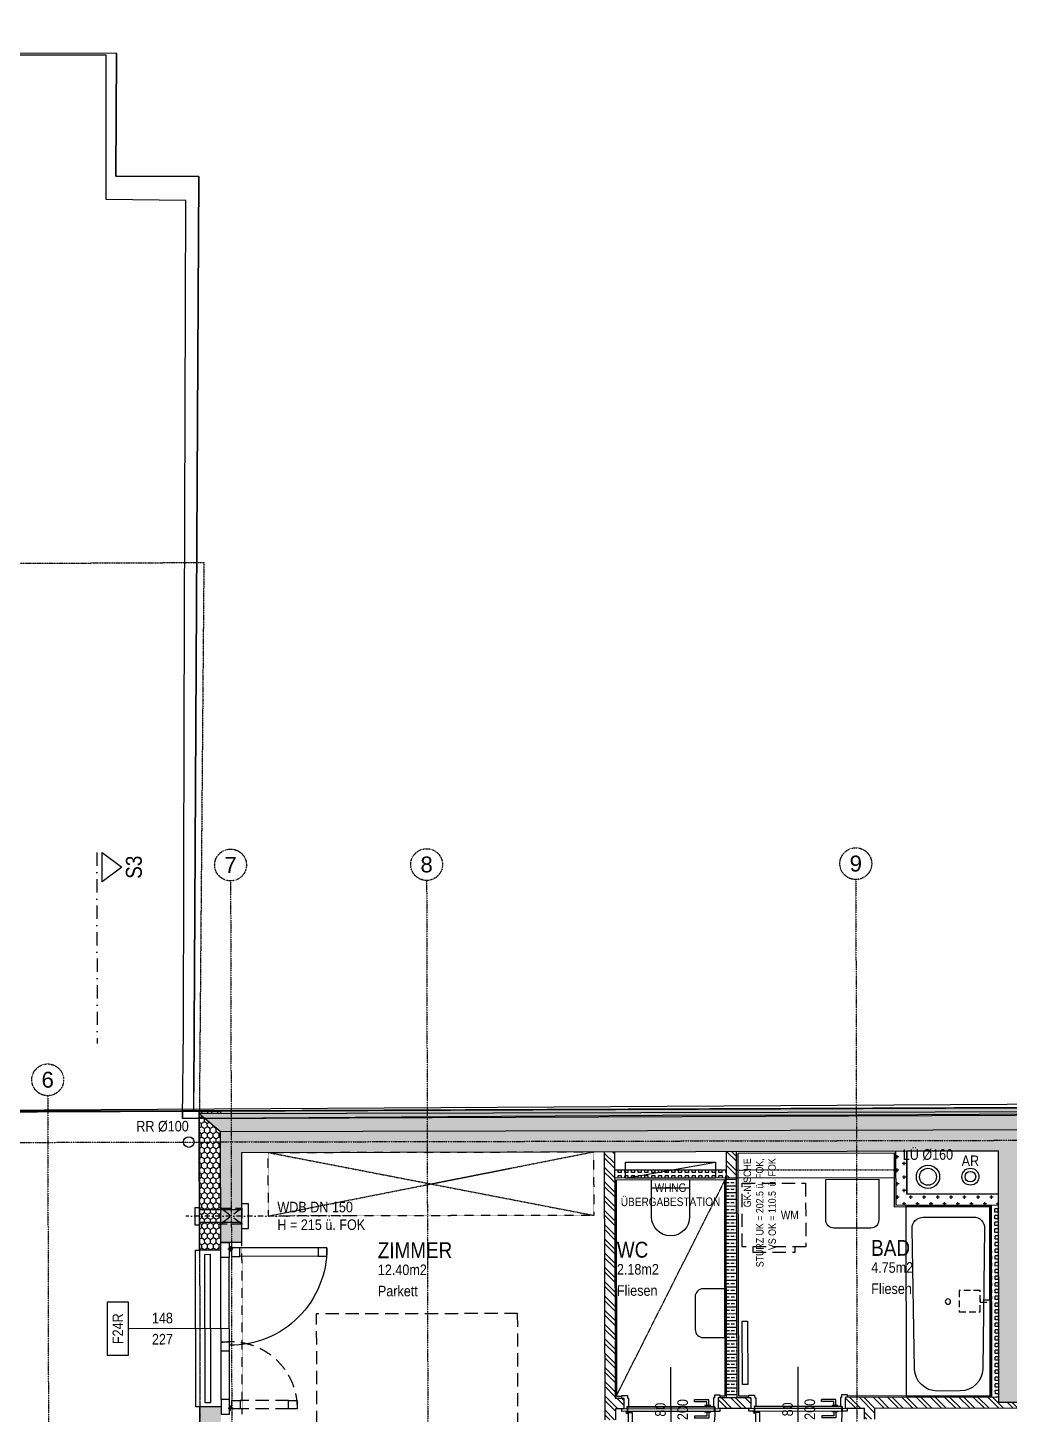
# Model space of a CAD drawing. Header units: millimetres. Extents: x -378801 to -302223, y -36469 to 154078.
# Drawn here: x -321256 to -311994, y 17063 to 30148 of the extents above; entities that cross this region are included whole.
import ezdxf
from ezdxf.enums import TextEntityAlignment as Align

# ---------------------------------------------------------------- set-up
doc = ezdxf.new("R2010")
doc.units = ezdxf.units.MM
for name, pattern in [('DASHDOT', [1, 0.5, -0.25, 0, -0.25]), ('HIDDEN', [0.375, 0.25, -0.125]), ('HIDDEN2', [0.1875, 0.125, -0.0625]), ('STRICHLINIE', [0.75, 0.5, -0.25]), ('STRICHPUNKT', [1, 0.5, -0.25, 0, -0.25]), ('STRICHPUNKTX2', [2, 1, -0.5, 0, -0.5])]:
    doc.linetypes.add(name, pattern=pattern)
for name, color, linetype in [('00_HLP---------M0', 6, 'Continuous'), ('00_HLP-G00-L01-M0', 6, 'Continuous'), ('01-ANS-G00-L01-M0', 8, 'Continuous'), ('01-BFL-G00-L01-M0', 10, 'Continuous'), ('01-SCH-G00-L01-M0', 8, 'STRICHPUNKTX2'), ('01-TXT---------M0', 1, 'Continuous'), ('01-TXT---------PP', 1, 'Continuous'), ('01-TXT-G00-L01-M0', 1, 'Continuous'), ('02-ABB-G00-L01-M0', 50, 'Continuous'), ('02-ANS-G00-L01-M0', 8, 'Continuous'), ('02-AXO-G00-L01-M0', 8, 'STRICHPUNKT'), ('02-FIL-G00-L01-LILA', 223, 'Continuous'), ('02-FIL-G00-L01-ORANGE', 40, 'Continuous'), ('02-FIL-G00-L01-STB', 8, 'Continuous'), ('02-FLI-G00-L01-M0', 141, 'Continuous'), ('02-HID-G00-L01-M0', 8, 'HIDDEN2'), ('02-TWA---------M0', 4, 'Continuous'), ('02-TWA-G00-L01-M0', 4, 'Continuous'), ('02-TWB-G00-L01-M0', 5, 'Continuous'), ('02-WDA---------M0', 8, 'Continuous'), ('02-WDA-G00-L01-M0', 8, 'Continuous'), ('02-ZWA---------M0', 2, 'Continuous'), ('02-ZWA-G00-L01-M0', 2, 'Continuous'), ('03-ANS-G00-L01-M0', 8, 'Continuous'), ('03-HID-G00-L01-M0', 8, 'HIDDEN2'), ('03-SYM-G00-L01-M0', 8, 'Continuous'), ('04-HLP---------M0', 8, 'HIDDEN2'), ('04-STO---------M0', 1, 'Continuous'), ('04-SYM---------EP', 8, 'Continuous'), ('04-SYM-G00-L01-EP', 8, 'Continuous'), ('04-TXT---------EP', 8, 'Continuous'), ('04-TXT-G00-L01-M0', 8, 'Continuous'), ('04-TXT-G00-L01-POS', 8, 'Continuous'), ('05-STO--------M0', 1, 'Continuous'), ('05-SYM---------M0', 8, 'Continuous'), ('05-SYM--------M0', 8, 'Continuous'), ('05-SYM-G00-L01-M0', 8, 'Continuous'), ('05-TXT---------PP', 8, 'Continuous'), ('05-TXT--------M0', 8, 'Continuous'), ('05-TXT-G00-L01-M0', 8, 'Continuous'), ('07-SAN---------M0', 8, 'Continuous'), ('07-SAN-G00-L01-FBHZG-EVERT', 8, 'Continuous'), ('07-SAN-G00-L01-M0', 8, 'Continuous'), ('07-SYM-G00-L01-M0', 8, 'STRICHPUNKT'), ('07-TXT---------M0', 8, 'Continuous'), ('07_MOB-G00-L01-M0', 6, 'HIDDEN2')]:
    doc.layers.add(name, color=color, linetype=linetype)
doc.layers.add('09-VER-G00-L01-DÄMMUNG', color=3, linetype='Continuous', plot=False)
doc.layers.add('09-VER-G00-L01-GEBÄUDE', color=5, linetype='Continuous', plot=False)
doc.layers.add('09-VER-G00-L01-GRUNDSTÜCKSGRENZE', color=161, linetype='Continuous', lineweight=25)
doc.styles.add('ARIAL', font='arial.ttf', dxfattribs={"width": 0.85})
doc.styles.get("Standard").update_dxf_attribs({"font": 'arial.ttf'})
pattern_1 = [(0.26447, (-337081.752, 30520.496), (47.497575, 27.715835), [31.75, -63.5]), (120.26447, (-337081.752, 30520.496), (-47.751405, 27.27619), [31.75, -63.5]), (60.26447, (-337081.752, 30520.496), (-0.25383, 54.992024), [-63.5, 31.75])]
pattern_2 = [(90.122164, (-392171.63, -40382.8), (-31.749928, -0.067696), [31.75, -31.75]), (180.122164, (-392171.63, -40382.8), (0.067696, -31.749928), [31.75, -31.75])]
pattern_3 = [(135.12216, (-392171.63, -40382.8), (-67.20816, -67.49537), []), (135.12216, (-392171.72, -40337.9), (-67.20816, -67.49537), [])]
pattern_4 = [(90.122164, (-277267.837, 4862.295), (-27.597781, 47.566265), [31.75, -63.5]), (210.122164, (-277267.837, 4862.295), (-27.394703, -47.683512), [31.75, -63.5]), (150.122164, (-277267.837, 4862.295), (-54.992485, -0.117247), [-63.5, 31.75])]

# ---------------------------------------------------------------- blocks, each defined once
blk = doc.blocks.new('01-SQM')
at = {"layer": '01-TXT---------M0', "color": 1, "style": 'ARIAL', "width": 0.85}
blk.add_attdef('ROOM', (0, 0), '', height=0.15, dxfattribs=at)
blk.add_attdef('AREA', text='', height=0.1, dxfattribs=at).set_placement((0, -0.06), align=Align.TOP_LEFT)
at = {"layer": '01-TXT---------PP', "color": 1, "style": 'ARIAL', "width": 0.85}
blk.add_attdef('NR', text='', height=0.15, dxfattribs=at).set_placement((-0.117, 0), align=Align.RIGHT)
blk.add_attdef('FLOOR', text='', height=0.1, dxfattribs=at).set_placement((0, -0.26), align=Align.TOP_LEFT)
blk = doc.blocks.new('05-TXT')
at = {"layer": '05-TXT--------M0'}
blk.add_line((-0.4, 0), (0.4, 0), dxfattribs=at)
at = {"layer": '05-TXT--------M0', "color": 8, "style": 'ARIAL', "width": 0.85}
blk.add_attdef('BREITE', text='', height=0.1, dxfattribs=at).set_placement((0, 0.05), align=Align.CENTER)
blk.add_attdef('HÖHE', text='', height=0.1, rotation=360, dxfattribs=at).set_placement((0, -0.06), align=Align.TOP_CENTER)
blk = doc.blocks.new('Fenster Doppelt 196')
at = {"layer": '02-WDA---------M0'}
for points in [[(-1.55, -0.2), (-1.55, -0.4)], [(-0.07, -0.2), (-0.07, -0.4)]]:
    blk.add_lwpolyline(points, dxfattribs=at)
at = {"layer": '04-HLP---------M0', "linetype": 'Continuous'}
for points in [[(-0.13, 0.72), (-0.13, 0.8), (-0.05, 0.8), (-0.05, 0.72)], [(-0.13, -0.1), (-0.13, -0.02), (-0.05, -0.02), (-0.05, -0.1)]]:
    blk.add_lwpolyline(points, close=True, dxfattribs=at)
for points in [[(-0.13, 0.72), (-0.13, -0.02)], [(-0.05, 0.72), (-0.05, -0.02)]]:
    blk.add_lwpolyline(points, dxfattribs=at)
at = {"layer": '04-HLP---------M0'}
for points in [[(-1.49, 0.437), (-1.49, 0.517), (-1.57, 0.517), (-1.57, 0.437)], [(-1.49, -0.1), (-1.49, -0.02), (-1.57, -0.02), (-1.57, -0.1)]]:
    blk.add_lwpolyline(points, close=True, dxfattribs=at)
for points in [[(-1.57, 0.437), (-1.57, -0.02)], [(-1.49, 0.437), (-1.49, -0.02)], [(-1.586, -0.11), (-1.536, -0.11)], [(-1.561, -0.135), (-1.561, -0.085)], [(-0.034, -0.11), (-0.084, -0.11)], [(-0.059, -0.135), (-0.059, -0.085)]]:
    blk.add_lwpolyline(points, dxfattribs=at)
at = {"layer": '04-HLP---------M0', "linetype": 'Continuous'}
blk.add_arc((-0.059, -0.11), 0.91, 89.5354, 180.5162, dxfattribs=at)
at = {"layer": '04-HLP---------M0'}
blk.add_arc((-1.561, -0.11), 0.627, 351.7537, 90.8218, dxfattribs=at)
at = {"layer": '04-STO---------M0'}
for points in [[(-1.48, -0.2), (-1.62, -0.2), (-1.62, -0.12), (-1.48, -0.12)], [(-0.94, -0.2), (-1.02, -0.2), (-1.02, -0.12), (-0.94, -0.12)], [(-0.14, -0.2), (0, -0.2), (0, -0.12), (-0.14, -0.12)]]:
    blk.add_lwpolyline(points, close=True, dxfattribs=at)
at = {"layer": '04-SYM---------EP'}
for p, q in [((-1.48, -0.12), (-0.14, -0.12)), ((-1.48, -0.2), (-0.14, -0.2))]:
    blk.add_line(p, q, dxfattribs=at)
blk = doc.blocks.new('04-TXT')
blk.add_line((0, 0), (0.953, 0))
at = {"layer": '04-TXT---------EP', "color": 8, "style": 'ARIAL', "width": 0.85}
blk.add_attdef('WIDTH', text='', height=0.1, dxfattribs=at).set_placement((0.632, 0.05), align=Align.CENTER)
blk.add_attdef('HEIGHT', text='', height=0.1, dxfattribs=at).set_placement((0.632, -0.05), align=Align.TOP_CENTER)
blk = doc.blocks.new('03-rar')
blk.add_circle((0, 0), 0.05)
at = {"layer": '01-TXT---------M0', "color": 8, "style": 'ARIAL', "width": 0.85}
blk.add_attdef('RR', text='', height=0.1, dxfattribs=at).set_placement((0, 0.1), align=Align.CENTER)
blk = doc.blocks.new('BETT')
for points in [[(0, 0.95), (-0.4, 0.95), (-0.4, 1.35), (0, 1.35)], [(0, -1.35), (-0.4, -1.35), (-0.4, -0.95), (0, -0.95)]]:
    blk.add_lwpolyline(points, close=True)
at = {"flags": 128}
blk.add_lwpolyline([(-2.1, 0.95), (-2.1, -0.95), (0, -0.95), (0, 0.95)], close=True, dxfattribs=at)
for points in [[(-0.5, 0.85), (-0.5, -0.85)], [(-0.4, 0.75), (-0.15, 0.75), (-0.15, 0.15), (-0.4, 0.15)], [(-0.4, -0.75), (-0.15, -0.75), (-0.15, -0.15), (-0.4, -0.15)]]:
    blk.add_lwpolyline(points)
blk = doc.blocks.new('07-WT60')
blk.add_lwpolyline([(-0.015, 0.25), (-0.4, 0.25, 0.414214), (-0.475, 0.175), (-0.475, -0.175, 0.414214), (-0.4, -0.25), (-0.015, -0.25)], format="xyb", close=True)
blk = doc.blocks.new('07-WM')
at = {"linetype": 'HIDDEN', "ltscale": 0.5}
blk.add_lwpolyline([(0.05, -0.05), (0.05, -0.65), (0.65, -0.65), (0.65, -0.05)], close=True, dxfattribs=at)
blk.add_lwpolyline([(0.65, -0.15), (0.7, -0.15), (0.7, -0.55), (0.65, -0.55)], dxfattribs=at)
blk = doc.blocks.new('07-WC')
blk.add_lwpolyline([(-0.015, -0.18), (-0.365, -0.18, -1), (-0.365, 0.18, 0), (-0.015, 0.18), (-0.015, -0.18)], format="xyb", close=True)
blk.add_lwpolyline([(-0.095, -0.18), (-0.095, 0.18)])
blk = doc.blocks.new('07-WT-WC')
blk.add_lwpolyline([(1.005, -0.015), (1.005, -0.22, -0.414214), (0.93, -0.295), (0.62, -0.295, -0.414214), (0.545, -0.22), (0.545, -0.015)], format="xyb", close=True)
blk = doc.blocks.new('07-Badewanne')
blk.add_lwpolyline([(0, -0.8), (-1.8, -0.8), (-1.8, 0), (0, 0)], close=True)
at = {"linetype": 'HIDDEN2', "ltscale": 0.5}
for points in [[(-0.89, 0), (-0.89, -0.1), (-0.91, -0.1), (-0.91, 0)], [(-0.8, -0.1), (-0.8, -0.1), (-0.8, -0.3), (-1, -0.3), (-1, -0.1)]]:
    blk.add_lwpolyline(points, close=True, dxfattribs=at)
blk.add_lwpolyline([(-0.106, -0.637), (-0.106, -0.163, 0.418658), (-0.213, -0.058), (-1.539, -0.079, 0.409076), (-1.747, -0.291), (-1.747, -0.509, 0.409783), (-1.539, -0.721), (-0.213, -0.742, 0.419369), (-0.106, -0.637)], format="xyb", close=True)
blk.add_circle((-0.903, -0.405), 0.025)
blk = doc.blocks.new('TÜR-80_10er-WAND')
at = {"layer": '00_HLP---------M0'}
blk.add_lwpolyline([(0.411, -0.025), (-0.411, -0.025), (-0.411, -0.025), (-0.411, 0.017), (0.411, 0.017)], close=True, dxfattribs=at)
for points in [[(0.4, 0.017), (-0.4, 0.017)], [(-0.375, 0.017), (-0.375, 0.027), (-0.32, 0.027), (-0.32, 0.017)], [(-0.357, 0.027), (-0.357, 0.083), (-0.222, 0.083)], [(-0.337, 0.027), (-0.337, 0.063), (-0.222, 0.063)], [(-0.222, 0.063), (-0.222, 0.083)], [(-0.375, -0.025), (-0.375, -0.035), (-0.32, -0.035), (-0.32, -0.025)], [(-0.357, -0.035), (-0.357, -0.091), (-0.222, -0.091)], [(-0.337, -0.035), (-0.337, -0.071), (-0.222, -0.071)], [(-0.222, -0.071), (-0.222, -0.091)]]:
    blk.add_lwpolyline(points, dxfattribs=at)
at = {"layer": '02-ZWA---------M0'}
for points in [[(-0.445, 0.1), (-0.445, 0)], [(0.445, 0.1), (0.445, 0)]]:
    blk.add_lwpolyline(points, dxfattribs=at)
at = {"layer": '05-STO--------M0'}
for points in [[(-0.465, 0.1), (-0.465, 0.125), (-0.41, 0.125), (-0.41, 0.1), (-0.4, 0.1), (-0.4, 0.017), (-0.415, 0.017), (-0.415, -0.025), (-0.465, -0.025), (-0.465, 0)], [(0.465, 0.1), (0.465, 0.125), (0.41, 0.125), (0.41, 0.1), (0.4, 0.1), (0.4, 0.017), (0.415, 0.017), (0.415, -0.025), (0.465, -0.025), (0.465, 0)]]:
    blk.add_lwpolyline(points, dxfattribs=at)
at = {"layer": '05-SYM---------M0'}
for points in [[(0.352, -0.808), (0.296, -0.808), (0.296, -0.673)], [(0.316, -0.673), (0.296, -0.673)], [(0.352, -0.788), (0.316, -0.788), (0.316, -0.673)], [(0.362, -0.826), (0.352, -0.826), (0.352, -0.771), (0.362, -0.771)], [(0.404, -0.826), (0.414, -0.826), (0.414, -0.771), (0.404, -0.771)], [(0.414, -0.808), (0.47, -0.808), (0.47, -0.673)], [(0.414, -0.788), (0.45, -0.788), (0.45, -0.673)], [(0.45, -0.673), (0.47, -0.673)]]:
    blk.add_lwpolyline(points, dxfattribs=at)
at = {"layer": '05-SYM--------M0'}
blk.add_lwpolyline([(0.404, -0.039), (0.404, -0.862), (0.404, -0.862), (0.362, -0.862), (0.362, -0.039)], close=True, dxfattribs=at)
for points in [[(0.41, -0.036), (0.42, -0.036)], [(0.415, -0.031), (0.415, -0.041)]]:
    blk.add_lwpolyline(points, dxfattribs=at)
blk.add_circle((0.415, -0.036), 0.01, dxfattribs=at)
blk.add_arc((0.415, -0.036), 0.828, 176.3309, 266.3309, dxfattribs=at)
blk = doc.blocks.new('WANDLÜFER')
at = {"layer": '02-TWA---------M0', "linetype": 'HIDDEN2', "ltscale": 0.75}
for points in [[(0.075, 0), (0.075, -0.2), (-0.075, -0.2), (-0.075, 0), (0.075, 0)], [(-0.075, 0), (0.075, -0.2)], [(0.075, 0), (-0.075, -0.2)]]:
    blk.add_lwpolyline(points, dxfattribs=at)
at = {"layer": '07-SAN---------M0', "linetype": 'STRICHPUNKT', "ltscale": 0.1}
blk.add_lwpolyline([(0, 1), (0, -0.53)], dxfattribs=at)
at = {"layer": '07-SAN---------M0'}
for points in [[(0, 0), (-0.12, 0), (-0.12, 0.06), (0.12, 0.06), (0.12, 0)], [(0.08, -0.4), (-0.08, -0.4), (-0.08, -0.445), (0.08, -0.445)]]:
    blk.add_lwpolyline(points, close=True, dxfattribs=at)
for points in [[(-0.06, 0), (-0.06, -0.4)], [(0.06, 0), (0.06, -0.4)]]:
    blk.add_lwpolyline(points, dxfattribs=at)
blk = doc.blocks.new('türachse&qualität')
at = {"layer": '05-SYM---------M0'}
blk.add_line((-0.4, 0), (-0.4, 0), dxfattribs=at)
at = {"layer": '05-TXT---------PP'}
blk.add_lwpolyline([(-0.5, -0.25), (-0.5, 0.25), (-0.7, 0.25), (-0.7, -0.25)], close=True, dxfattribs=at)
at = {"layer": '05-TXT---------PP', "color": 8, "style": 'ARIAL', "text_generation_flag": 6, "width": 0.85}
blk.add_attdef('POS.NR.', text='', height=0.1, rotation=270, dxfattribs=at).set_placement((-0.653, -0.011), align=Align.TOP_CENTER)
blk = doc.blocks.new('schnittführung')
at = {"color": 4, "linetype": 'DASHDOT', "ltscale": 0.25}
blk.add_line((0.237, -0.138), (0.237, 1.662), dxfattribs=at)
blk.add_line((0.237, -0.138), (0.237, 1.662), dxfattribs=at)
blk.add_line((0.237, -0.138), (0.237, 1.662), dxfattribs=at)
at = {"color": 4}
blk.add_lwpolyline([(0.187, 0.138), (0.187, -0.138), (0, 0)], close=True, dxfattribs=at)
at = {"layer": '07-TXT---------M0', "color": 9, "style": 'ARIAL', "text_generation_flag": 6, "width": 0.85}
blk.add_attdef('SCHNITT', text='', height=0.15, rotation=270, dxfattribs=at).set_placement((-0.037, 0), align=Align.CENTER)

msp = doc.modelspace()

# ---------------------------------------------------------------- hatches: boundary and pattern name
at = {"layer": '02-FIL-G00-L01-LILA', "true_color": 0x636466}
h = msp.add_hatch(dxfattribs=at)
h.set_pattern_fill('HONEY', color=251, scale=10, angle=107.16870486, style=0)
h.set_pattern_definition(pattern_1)
h.paths.add_polyline_path([(-319637.3692, 19901.9908), (-319637.4118, 19921.9908), (-319437.451, 19922.7966), (-319437.4076, 19902.4172)])
h = msp.add_hatch(dxfattribs=at)
h.set_pattern_fill('HONEY', color=251, scale=10, angle=107.16870486, style=0)
h.set_pattern_definition(pattern_4)
h.paths.add_polyline_path([(-319637.3692, 19901.9908), (-319437.0071, 19732.4176), (-307337.0346, 19758.2167), (-307334.7095, 18688.2193), (-307334.7532, 18688.2192), (-307334.604, 18618.2193), (-307134.6044, 18618.6457), (-307137.3976, 19928.6428), (-307337.4032, 19928.2163)])
h = msp.add_hatch(dxfattribs=at)
h.set_pattern_fill('HONEY', color=251, scale=10, angle=107.16870486, style=0)
h.set_pattern_definition(pattern_4)
h.paths.add_polyline_path([(-319437.0071, 19732.4176), (-319637.3692, 19901.9908), (-319634.6187, 18611.9938), (-319434.6191, 18612.4202), (-319434.7684, 18682.42)])
h = msp.add_hatch(dxfattribs=at)
h.set_pattern_fill('HONEY', color=251, scale=10, angle=107.16870486, style=0)
h.set_pattern_definition(pattern_1)
h.paths.add_polyline_path([(-319437.4076, 19902.4172), (-319437.451, 19922.7966), (-307337.4956, 19971.5528), (-307337.4032, 19928.2163)])
h = msp.add_hatch(dxfattribs=at)
h.set_pattern_fill('HONEY', color=251, scale=10, angle=107.16870486, style=0)
h.set_pattern_definition(pattern_4)
h.paths.add_polyline_path([(-319631.4631, 17131.9971), (-319623.8726, 13572.0052), (-319423.8731, 13572.4317), (-319424.0223, 13642.4315), (-319431.3143, 17062.4237), (-319431.4635, 17132.4236)])
at = {"layer": '02-FIL-G00-L01-ORANGE', "true_color": 0x636466}
h = msp.add_hatch(dxfattribs=at)
h.set_pattern_fill('ANSI32', color=251, scale=10, angle=197.16870486, style=0)
h.set_pattern_definition(pattern_3)
h.paths.add_polyline_path([(-315716.5892, 19540.3497), (-315816.5889, 19540.1365), (-315816.0559, 19290.1371), (-315716.0561, 19290.3503)])
h = msp.add_hatch(dxfattribs=at)
h.set_pattern_fill('ANSI32', color=251, scale=10, angle=197.16870486, style=0)
h.set_pattern_definition(pattern_3)
h.paths.add_polyline_path([(-314566.5918, 19542.8017), (-314666.5916, 19542.5885), (-314666.0585, 19292.5891), (-314566.0587, 19292.8023)])
h = msp.add_hatch(dxfattribs=at)
h.set_pattern_fill('CROSS', color=251, scale=10, angle=197.16870486, style=0)
h.set_pattern_definition([(90.12216, (-392171.63, -40382.8), (-63.635248, 63.364464), [31.75, -95.25]), (180.12216, (-392155.79, -40366.89), (-63.364464, -63.635248), [31.75, -95.25])])
h.paths.add_polyline_path([(-312095.4993, 19033.0693), (-312095.7232, 19138.0691), (-312960.7213, 19136.2248), (-312961.5954, 19546.2238), (-313066.5952, 19545.9999), (-313065.4971, 19031.0011)])
h = msp.add_hatch(dxfattribs=at)
h.set_pattern_fill('SQUARE', color=251, scale=10, angle=197.16870486, style=0)
h.set_pattern_definition(pattern_2)
h.paths.add_polyline_path([(-314666.0585, 19292.5891), (-314666.2184, 19367.5889), (-315716.216, 19365.3501), (-315716.0561, 19290.3503)])
h = msp.add_hatch(dxfattribs=at)
h.set_pattern_fill('ANSI32', color=251, scale=10, angle=197.16870486, style=0)
h.set_pattern_definition(pattern_3)
h.paths.add_polyline_path([(-315816.0559, 19290.1371), (-315811.1946, 17010.1423), (-315711.1948, 17010.3555), (-315711.4187, 17115.3552), (-315631.4189, 17115.5258), (-315631.6321, 17215.5256), (-315711.6319, 17215.355), (-315716.0561, 19290.3503)])
h = msp.add_hatch(dxfattribs=at)
h.set_pattern_fill('BRASS', color=251, scale=10, angle=107.16870486, style=0)
h.set_pattern_definition([(0.12216, (-392171.63, -40382.8), (-0.13539, 63.499856), []), (0.12216, (-392171.697, -40351.05), (-0.13539, 63.499856), [31.75, -15.875])])
h.paths.add_polyline_path([(-314566.0587, 19292.8023), (-314666.0585, 19292.5891), (-314661.6876, 17242.5937), (-314561.6878, 17242.8069)])
h = msp.add_hatch(dxfattribs=at)
h.set_pattern_fill('SQUARE', color=251, scale=10, angle=197.16870486, style=0)
h.set_pattern_definition(pattern_2)
h.paths.add_polyline_path([(-312091.6401, 17223.0734), (-312095.4993, 19033.0693), (-312165.4992, 19032.9201), (-312161.64, 17222.9242)])
h = msp.add_hatch(dxfattribs=at)
h.set_pattern_fill('ANSI32', color=251, scale=10, angle=197.16870486, style=0)
h.set_pattern_definition(pattern_3)
h.paths.add_polyline_path([(-314431.6348, 17218.0842), (-314741.6341, 17217.4232), (-314741.4209, 17117.4234), (-314431.4216, 17118.0844)])
h = msp.add_hatch(dxfattribs=at)
h.set_pattern_fill('ANSI32', color=251, scale=10, angle=197.16870486, style=0)
h.set_pattern_definition(pattern_3)
h.paths.add_polyline_path([(-311891.6406, 17223.4999), (-311891.534, 17173.5), (-312091.5335, 17173.0735), (-312091.6401, 17223.0734), (-313541.6368, 17219.9818), (-313541.4236, 17119.982), (-313361.424, 17120.3658), (-313361.2002, 17015.366), (-313261.2004, 17015.5793), (-313261.4243, 17120.579), (-311206.4289, 17124.9606), (-311206.6421, 17224.9604)])
at = {"layer": '02-FIL-G00-L01-STB', "true_color": 0x636466}
h = msp.add_hatch(dxfattribs=at)
h.set_pattern_fill('ANSI33', color=251, scale=20, angle=107.16870486, style=0)
h.set_pattern_definition([(44.82971, (-389052.15, -18110.56), (-89.53527, 90.06906), []), (44.82971, (-388962.35, -18110.83), (-89.53527, 90.06906), [63.5, -31.75])])
h.paths.add_polyline_path([(-307334.7095, 18688.2193), (-307337.0346, 19758.2167), (-319437.0071, 19732.4176), (-319434.7684, 18682.42), (-319354.7686, 18682.5906), (-319234.7688, 18682.8465), (-319236.5812, 19532.8445), (-312096.5974, 19548.0681), (-312091.5335, 17173.0735), (-311891.534, 17173.5), (-311896.5979, 19548.4946), (-307536.6078, 19557.7907), (-307534.709, 18687.7928)])

# ---------------------------------------------------------------- linework, layer by layer
at = {"layer": '00_HLP-G00-L01-M0', "color": 251, "true_color": 0x636466}
for centre, radius in [((-312761.0788, 19304.1508), 110), ((-312361.0798, 19305.0037), 80)]:
    msp.add_circle(centre, radius, dxfattribs=at)
at = {"layer": '01-ANS-G00-L01-M0', "color": 251, "true_color": 0x636466}
for points in [[(-315631.4189, 17115.5258), (-314741.4209, 17117.4234)], [(-314431.4216, 17118.0844), (-313541.4236, 17119.982)]]:
    msp.add_lwpolyline(points, dxfattribs=at)
at = {"layer": '01-BFL-G00-L01-M0', "color": 251, "linetype": 'STRICHLINIE', "true_color": 0x636466}
msp.add_lwpolyline([(-319617.199, 10442.0123), (-349756.6668, 10377.7502), (-349751.0119, 19730.8358), (-349735.5541, 24962.029), (-319594.1437, 25101.1572), (-319637.3149, 19875.2322), (-319617.199, 10442.0123)], close=True, dxfattribs=at)
at = {"layer": '02-ABB-G00-L01-M0', "color": 251, "true_color": 0x636466}
msp.add_lwpolyline([(-319795.2178, 19921.3549), (-319796.0273, 19852.5152), (-307224.1274, 19903.1295), (-307224.058, 20014.7398)], dxfattribs=at)
at = {"layer": '02-ANS-G00-L01-M0', "color": 251, "true_color": 0x636466}
for points in [[(-314566.0587, 19292.8023), (-313066.0622, 19296.0005)], [(-319631.4631, 17131.9971), (-319671.463, 17131.9118), (-319674.6186, 18611.9085), (-319634.6187, 18611.9938)]]:
    msp.add_lwpolyline(points, dxfattribs=at)
msp.add_lwpolyline([(-319534.5336, 18572.2071), (-319531.5486, 17172.2103), (-319581.5485, 17172.1036), (-319584.5335, 18572.1005), (-319534.5336, 18572.2071)], close=True, dxfattribs=at)
at = {"layer": '02-AXO-G00-L01-M0', "color": 251, "true_color": 0x636466}
for points in [[(-319342.0471, 22096.3236), (-319267.5764, -12831.0388)], [(-317492.0513, 22100.2681), (-317417.5806, -12827.0943)], [(-313442.0606, 22108.9034), (-313367.5898, -12818.459)], [(-321067.7284, 20068.9415), (-320997.5725, -12834.7274)], [(-337476.0167, 19593.9541), (-303786.8295, 19665.7849)]]:
    msp.add_lwpolyline(points, dxfattribs=at)
for centre in [(-319342.367, 22246.3233), (-317492.3712, 22250.2678), (-313442.3804, 22258.903), (-321068.0482, 20218.9411)]:
    msp.add_circle(centre, 150, dxfattribs=at)
at = {"layer": '02-FIL-G00-L01-LILA', "color": 251, "true_color": 0x636466}
msp.add_lwpolyline([(-319637.3692, 19901.9908), (-319437.0071, 19732.4176)], dxfattribs=at)
at = {"layer": '02-FLI-G00-L01-M0', "color": 251, "true_color": 0x636466}
for points in [[(-314451.6668, 17233.0415), (-314546.6665, 17232.8389), (-314551.5598, 19527.8337), (-313081.5632, 19530.968), (-313080.4758, 19020.9692), (-312180.4778, 19022.8881), (-312176.6719, 17237.8922), (-313521.6689, 17235.0244)], [(-315651.664, 17230.4829), (-315696.6639, 17230.387), (-315701.0242, 19275.3823), (-314681.0265, 19277.5571), (-314676.6662, 17232.5618), (-314721.6661, 17232.4658)]]:
    msp.add_lwpolyline(points, dxfattribs=at)
at = {"layer": '02-HID-G00-L01-M0', "color": 251, "ltscale": 0.5, "true_color": 0x636466}
for points in [[(-314566.2187, 19367.8021), (-313066.2221, 19371.0003)], [(-319634.6187, 18611.9938), (-319631.4631, 17131.9971)]]:
    msp.add_lwpolyline(points, dxfattribs=at)
at = {"layer": '02-HID-G00-L01-M0', "color": 251, "true_color": 0x636466}
msp.add_lwpolyline([(-319231.3147, 17062.8501), (-319234.7688, 18682.8465)], dxfattribs=at)
at = {"layer": '02-TWA-G00-L01-M0', "color": 251, "true_color": 0x636466}
for points in [[(-319437.0071, 19732.4176), (-307337.0346, 19758.2167)], [(-319434.7684, 18682.42), (-319437.0071, 19732.4176)], [(-319236.5812, 19532.8445), (-312096.5974, 19548.0681)], [(-319234.7688, 18682.8465), (-319236.5812, 19532.8445)], [(-311891.534, 17173.5), (-312091.5335, 17173.0735), (-312096.5974, 19548.0681)], [(-319234.7688, 18682.8465), (-319434.7684, 18682.42)]]:
    msp.add_lwpolyline(points, dxfattribs=at)
at = {"layer": '02-TWB-G00-L01-M0', "color": 251, "true_color": 0x636466}
msp.add_lwpolyline([(-306985.9252, 38149.5064), (-307134.5431, 20159.1297), (-307203.0258, 20158.5141), (-307201.7576, 20014.9368), (-324313.8222, 19915.1733), (-324299.901, 22729.7676), (-324289.2063, 24892.8175), (-324291.9286, 28199.7891), (-324293.0735, 32052.0548), (-324329.0505, 37909.7236), (-319933.4314, 38001.0562), (-319939.6635, 38300.9915), (-306985.9252, 38149.5064)], dxfattribs=at)
at = {"layer": '02-WDA-G00-L01-M0', "color": 251, "true_color": 0x636466}
msp.add_lwpolyline([(-319637.3692, 19901.9908), (-319637.4118, 19921.9908), (-319437.451, 19922.7966), (-319437.4076, 19902.4172)], close=True, dxfattribs=at)
for points in [[(-319637.3692, 19901.9908), (-307137.3976, 19928.6428)], [(-319634.6187, 18611.9938), (-319637.3692, 19901.9908)], [(-319623.8726, 13572.0052), (-319631.4631, 17131.9971)]]:
    msp.add_lwpolyline(points, dxfattribs=at)
at = {"layer": '02-ZWA-G00-L01-M0', "color": 251, "true_color": 0x636466}
for p, q in [((-315716.0561, 19290.3503), (-315716.5892, 19540.3497)), ((-314666.5916, 19542.5885), (-314666.0585, 19292.5891)), ((-314561.6345, 17217.807), (-314566.5918, 19542.8017)), ((-313066.5952, 19545.9999), (-313065.5078, 19036.0011)), ((-312960.7319, 19141.2247), (-312961.5954, 19546.2238)), ((-314666.2184, 19367.5889), (-315716.216, 19365.3501)), ((-314566.0587, 19292.8023), (-315716.0561, 19290.3503)), ((-314661.6343, 17217.5938), (-314666.0585, 19292.5891)), ((-312095.7339, 19143.0691), (-312960.7319, 19141.2247)), ((-313065.5078, 19036.0011), (-312095.51, 19038.0693)), ((-312165.5098, 19037.92), (-312161.64, 17222.9242)), ((-315711.6319, 17215.355), (-315631.6321, 17215.5256)), ((-314431.6348, 17218.0842), (-314741.6341, 17217.4232)), ((-312091.6401, 17223.0734), (-313541.6368, 17219.9818)), ((-315631.4189, 17115.5258), (-315711.4187, 17115.3552))]:
    msp.add_line(p, q, dxfattribs=at)
for points in [[(-315816.5889, 19540.1365), (-315811.1946, 17010.1423)], [(-315716.0561, 19290.3503), (-315711.6319, 17215.355)], [(-315711.4187, 17115.3552), (-315711.1948, 17010.3555)], [(-314431.4216, 17118.0844), (-314741.4209, 17117.4234)], [(-313541.4236, 17119.982), (-313361.424, 17120.3658)], [(-313361.2002, 17015.366), (-313361.424, 17120.3658)], [(-313261.4243, 17120.579), (-311206.4289, 17124.9606)], [(-313261.2004, 17015.5793), (-313261.4243, 17120.579)]]:
    msp.add_lwpolyline(points, dxfattribs=at)
at = {"layer": '03-ANS-G00-L01-M0', "color": 251, "true_color": 0x636466}
msp.add_lwpolyline([(-312961.5954, 19546.2238), (-312960.7319, 19141.2247), (-312095.7339, 19143.0691), (-312096.5974, 19548.0681)], close=True, dxfattribs=at)
at = {"layer": '03-HID-G00-L01-M0', "color": 251, "true_color": 0x636466}
msp.add_lwpolyline([(-315711.6319, 17215.355), (-314666.0585, 19292.5891)], dxfattribs=at)
at = {"layer": '07-SAN-G00-L01-FBHZG-EVERT', "color": 251, "true_color": 0x636466}
msp.add_lwpolyline([(-315616.0564, 19290.5635), (-315616.3762, 19440.5632), (-314766.3781, 19442.3755), (-314766.0583, 19292.3758)], close=True, dxfattribs=at)
msp.add_lwpolyline([(-315616.0564, 19290.5635), (-314766.3781, 19442.3755)], dxfattribs=at)
at = {"layer": '07-SAN-G00-L01-M0', "color": 251, "true_color": 0x636466}
msp.add_lwpolyline([(-314511.9012, 17342.9133), (-314513.1804, 17942.9119), (-314463.1806, 17943.0186), (-314461.9013, 17343.0199)], close=True, dxfattribs=at)
at = {"layer": '07_MOB-G00-L01-M0', "color": 251, "true_color": 0x636466}
msp.add_lwpolyline([(-315916.5882, 19539.6749), (-315915.3094, 18939.9247), (-318985.3024, 18933.3789), (-318986.5817, 19533.3776)], close=True, dxfattribs=at)
for points in [[(-318986.5817, 19533.3776), (-315915.3094, 18939.9247)], [(-318985.3024, 18933.3789), (-315916.5882, 19539.6749)]]:
    msp.add_lwpolyline(points, dxfattribs=at)
at = {"layer": '09-VER-G00-L01-DÄMMUNG', "color": 251, "ltscale": 1, "true_color": 0x636466}
for p, q in [((-320516.7125, 29888.2425), (-321353.7833, 29887.1555)), ((-320516.6219, 28527.0469), (-320516.7125, 29888.2425)), ((-319762.9816, 28516.3203), (-320516.6219, 28527.0469)), ((-319766.3629, 27535.2176), (-319762.9816, 28516.3203)), ((-319780.1097, 23546.488), (-319766.3629, 27535.2176)), ((-319786.1737, 20690.4658), (-319780.1097, 23546.488)), ((-319796.0273, 19852.5152), (-319786.1737, 20690.4658)), ((-311274.3289, 19899.2934), (-313426.6178, 19884.2552)), ((-319042.1012, 19857.8529), (-319796.0273, 19852.5152)), ((-317293.4164, 19870.2333), (-319042.1012, 19857.8529)), ((-315266.8227, 19883.3324), (-317293.4164, 19870.2333)), ((-313426.6178, 19884.2552), (-315266.8227, 19883.3324))]:
    msp.add_line(p, q, dxfattribs=at)
at = {"layer": '09-VER-G00-L01-GEBÄUDE', "color": 251, "ltscale": 1, "true_color": 0x636466}
for p, q in [((-320417.7286, 29906.5893), (-322225.2324, 29904.2422)), ((-320417.7286, 29906.5893), (-320424.0223, 28747.2315)), ((-320424.0223, 28747.2315), (-319640.4108, 28742.7362)), ((-319640.4108, 28742.7362), (-319689.8684, 20101.7447))]:
    msp.add_line(p, q, dxfattribs=at)
at = {"layer": '09-VER-G00-L01-GEBÄUDE', "color": 251, "ltscale": 0.5, "true_color": 0x636466}
for p, q in [((-319689.428, 19926.1543), (-319689.8431, 20106.1538)), ((-319795.1542, 19926.7594), (-321585.3387, 19922.6309))]:
    msp.add_line(p, q, dxfattribs=at)
at = {"layer": '09-VER-G00-L01-GEBÄUDE', "color": 251, "ltscale": 0.2, "true_color": 0x636466}
for p, q in [((-318667.9639, 19929.3589), (-319795.1542, 19926.7594)), ((-312513.7684, 19953.2857), (-318667.9639, 19929.3589)), ((-307800.8803, 19985.6678), (-312513.7684, 19953.2857))]:
    msp.add_line(p, q, dxfattribs=at)
at = {"layer": '09-VER-G00-L01-GEBÄUDE', "color": 251, "ltscale": 1, "true_color": 0x636466}
for points in [[(-319689.4649, 19942.1334), (-319689.8684, 20101.7447), (-319640.4108, 28742.7362), (-320424.0223, 28747.2315), (-320417.7286, 29906.5893), (-322225.2324, 29904.2422), (-322223.7717, 31995.8322), (-320418.988, 32041.441), (-320413.532, 33297.1436), (-319665.9444, 33293.8953), (-319543.5574, 38296.3593)], [(-311434.3946, 19957.7051), (-317956.9927, 19930.9985)]]:
    msp.add_lwpolyline(points, dxfattribs=at)
at = {"layer": '09-VER-G00-L01-GRUNDSTÜCKSGRENZE', "color": 251, "ltscale": 0.2, "true_color": 0x636466}
msp.add_line((-307137.4969, 19972.3587), (-324285.8875, 19903.26), dxfattribs=at)
at = {"layer": '09-VER-G00-L01-GRUNDSTÜCKSGRENZE', "color": 251, "true_color": 0x636466}
msp.add_lwpolyline([(-307072.8328, -10354.6125), (-318236.149, -10251.1178), (-334731.7398, -10082.8632), (-334703.1183, 19861.2842), (-361621.0021, 19752.8197), (-361750.9984, 19753.2061), (-361702.9463, 35921.0335), (-361697.2627, 37833.3866), (-346703.7721, 37981.5509), (-324341.1847, 38084.7734), (-324420.1038, 19902.0663), (-324285.8875, 19903.26), (-307137.4969, 19972.3587)], close=True, dxfattribs=at)

# ---------------------------------------------------------------- block references
at = {"layer": '01-SCH-G00-L01-M0', "color": 251, "true_color": 0x636466}
ref = msp.add_blockref('schnittführung', (-320367.4559, 22225.2611), dxfattribs=dict(at, xscale=1000, yscale=1000, zscale=1000, rotation=180.1221635850591))
ref.add_attrib('SCHNITT', 'S3', dxfattribs={"layer": '07-TXT---------M0', "color": 9, "height": 150, "rotation": 90.12216358, "style": 'ARIAL', "width": 0.85}).set_placement((-320330.1967, 22225.3405), align=Align.TOP_CENTER)
at = {"layer": '01-TXT-G00-L01-M0', "color": 251, "true_color": 0x636466, "xscale": 1000, "yscale": 1000, "zscale": 1000}
for p, rotation, values in [((-317952.6849, 18535.5797), 0.1221635694755608, {'ROOM': 'ZIMMER', 'AREA': '12.40m2', 'FLOOR': 'Parkett'}), ((-315697.0886, 18540.389), 0.1221635777600152, {'ROOM': 'WC', 'AREA': '2.18m2', 'FLOOR': 'Fliesen'}), ((-313297.1194, 18557.4199), 0.1221635625851054, {'ROOM': 'BAD', 'AREA': '4.75m2', 'FLOOR': 'Fliesen'})]:
    msp.add_blockref('01-SQM', p, dxfattribs=dict(at, rotation=rotation)).add_auto_attribs(values)
at = {"layer": '03-SYM-G00-L01-M0', "color": 251, "true_color": 0x636466}
ref = msp.add_blockref('03-rar', (-319736.6689, 19631.7785), dxfattribs=dict(at, xscale=1000, yscale=1000, zscale=1000, rotation=0.1221635821702996))
ref.add_attrib('RR', 'RR %%c100', dxfattribs={"layer": '01-TXT---------M0', "color": 8, "height": 100, "rotation": 0.12216358, "style": 'ARIAL', "width": 0.85}).set_placement((-319736.8821, 19731.7783), align=Align.RIGHT)
ref = msp.add_blockref('03-rar', (-312761.0788, 19304.1508), dxfattribs=dict(at, xscale=1600.000000298866, yscale=1600.000000298866, zscale=1600.000000298866, rotation=0.1221635837078192))
ref.add_attrib('RR', 'LÜ %%C160', dxfattribs={"layer": '01-TXT---------M0', "color": 8, "height": 100, "rotation": 0.12216359, "style": 'ARIAL', "width": 0.85}).set_placement((-312761.42, 19464.1504), align=Align.CENTER)
at = {"layer": '03-SYM-G00-L01-M0', "color": 251, "true_color": 0x636466, "xscale": 1000, "yscale": 1000, "zscale": 1000, "rotation": 0.1221635837078192}
msp.add_blockref('03-rar', (-312361.0798, 19305.0037), dxfattribs=at).add_auto_attribs({'RR': 'AR'})
at = {"layer": '04-SYM-G00-L01-EP', "color": 251, "true_color": 0x636466, "xscale": -1000, "yscale": 1000, "zscale": 1000, "rotation": 270.1221635840743}
msp.add_blockref('Fenster Doppelt 196', (-319234.7688, 18682.8465), dxfattribs=at)
at = {"layer": '04-TXT-G00-L01-M0', "color": 251, "true_color": 0x636466}
ref = msp.add_blockref('04-TXT', (-319353.1194, 17872.5923), dxfattribs=dict(at, xscale=-1000, yscale=1000, zscale=1000, rotation=0.1221636234427947))
ref.add_attrib('WIDTH', '148', dxfattribs={"layer": '04-TXT---------EP', "color": 8, "extrusion": (0, 0, -1), "height": 100, "rotation": 359.87783638, "style": 'ARIAL', "text_generation_flag": 2, "width": 0.85}).set_placement((319985.388, 17921.2443), align=Align.CENTER)
ref.add_attrib('HEIGHT', '227', dxfattribs={"layer": '04-TXT---------EP', "color": 8, "extrusion": (0, 0, -1), "height": 100, "rotation": 359.87783638, "style": 'ARIAL', "text_generation_flag": 2, "width": 0.85}).set_placement((319985.1747, 17821.2445), align=Align.TOP_CENTER)
at = {"layer": '04-TXT-G00-L01-POS', "color": 251, "true_color": 0x636466}
ref = msp.add_blockref('türachse&qualität', (-319806.0443, 17871.6265), dxfattribs=dict(at, xscale=1000, yscale=1000, zscale=1000, rotation=0.1221599235187604))
ref.add_attrib('POS.NR.', 'F24R', dxfattribs={"layer": '05-TXT---------PP', "color": 8, "height": 100, "rotation": 270.12215992, "style": 'ARIAL', "text_generation_flag": 6, "width": 0.85}).set_placement((-320406.043, 17870.3473), align=Align.MIDDLE_CENTER)
at = {"layer": '05-SYM-G00-L01-M0', "color": 251, "true_color": 0x636466, "xscale": -1000, "yscale": 1000, "zscale": 1000, "rotation": 0.1221637708868517}
for p in [(-315186.4199, 17116.4746), (-313986.4226, 17119.0332)]:
    msp.add_blockref('TÜR-80_10er-WAND', p, dxfattribs=at)
at = {"layer": '05-TXT-G00-L01-M0', "color": 251, "true_color": 0x636466, "xscale": 1000, "yscale": 1000, "zscale": 1000, "rotation": 90.12216357923158}
for p in [(-315186.3986, 17106.4746), (-313986.4013, 17109.0332)]:
    msp.add_blockref('05-TXT', p, dxfattribs=at).add_auto_attribs({'BREITE': '80', 'HÖHE': '200'})
at = {"layer": '07-SAN-G00-L01-M0', "color": 251, "true_color": 0x636466, "yscale": 1000, "zscale": 1000}
for name, p, xscale, rotation in [('07-WC', (-315191.0573, 19291.4697), 1000, 90.12216352325895), ('07-WM', (-314566.0587, 19292.8023), -1000, 90.12216358830806), ('07-WT60', (-313476.0612, 19295.1263), -1000, 270.1221635859325), ('WANDLÜFER', (-319235.3237, 18932.8459), 1000, 270.1221636046584), ('07-Badewanne', (-312169.4036, 19030.2025), -1000, 270.1221635669634), ('07-WT-WC', (-314661.6875, 17242.5444), -1000, 270.1221635361485)]:
    msp.add_blockref(name, p, dxfattribs=dict(at, xscale=xscale, rotation=rotation))
at = {"layer": '07_MOB-G00-L01-M0', "color": 251, "true_color": 0x636466, "xscale": 1000, "yscale": 1000, "zscale": 1000, "rotation": 270.1221635836886}
msp.add_blockref('BETT', (-317578.8559, 15911.3708), dxfattribs=at)

# ---------------------------------------------------------------- texts
at = {"layer": '02-AXO-G00-L01-M0', "color": 251, "true_color": 0x636466, "char_height": 150, "width": 303.3, "attachment_point": 5, "rotation": 0.12216358}
for s, insert in [('{\\fArial|b0|i0|c0|p34;7}', (-319342.367, 22246.3233)), ('{\\fArial|b0|i0|c0|p34;8}', (-317492.3712, 22250.2678)), ('{\\fArial|b0|i0|c0|p34;9}', (-313442.3804, 22258.903)), ('{\\fArial|b0|i0|c0|p34;6}', (-321068.0482, 20218.9411))]:
    msp.add_mtext(s, dxfattribs=dict(at, insert=insert))
at = {"layer": '07-SAN-G00-L01-FBHZG-EVERT', "color": 251, "true_color": 0x636466, "insert": (-315190.9507, 19241.4698), "char_height": 80, "width": 1165, "attachment_point": 2, "rotation": 0.12216358, "style": 'ARIAL'}
msp.add_mtext('WHNG ÜBERGABESTATION', dxfattribs=at)
at = {"layer": '07-SAN-G00-L01-M0', "color": 251, "true_color": 0x636466, "insert": (-318900.3245, 18933.5601), "char_height": 100, "width": 1538, "attachment_point": 4, "rotation": 0.12216358, "style": 'ARIAL'}
msp.add_mtext('WDB DN 150\\PH = 215 ü. FOK', dxfattribs=at)
at = {"layer": '07-SYM-G00-L01-M0', "color": 251, "linetype": 'Continuous', "true_color": 0x636466, "style": 'ARIAL'}
for s, insert, char_height, width, attachment_point, rotation in [('GK-NISCHE \\PSTURZ UK = 202.5 ü. FOK, \\PVS OK = 110.5  ü. FOK', (-314501.4533, 19477.9404), 70, 1470, 3, 90.12216358), ('WM', (-314065.3136, 18943.8691), 80, 505.386808, 5, 0.12216362)]:
    msp.add_mtext(s, dxfattribs=dict(at, insert=insert, char_height=char_height, width=width, attachment_point=attachment_point, rotation=rotation))

doc.saveas('drawing.dxf')
